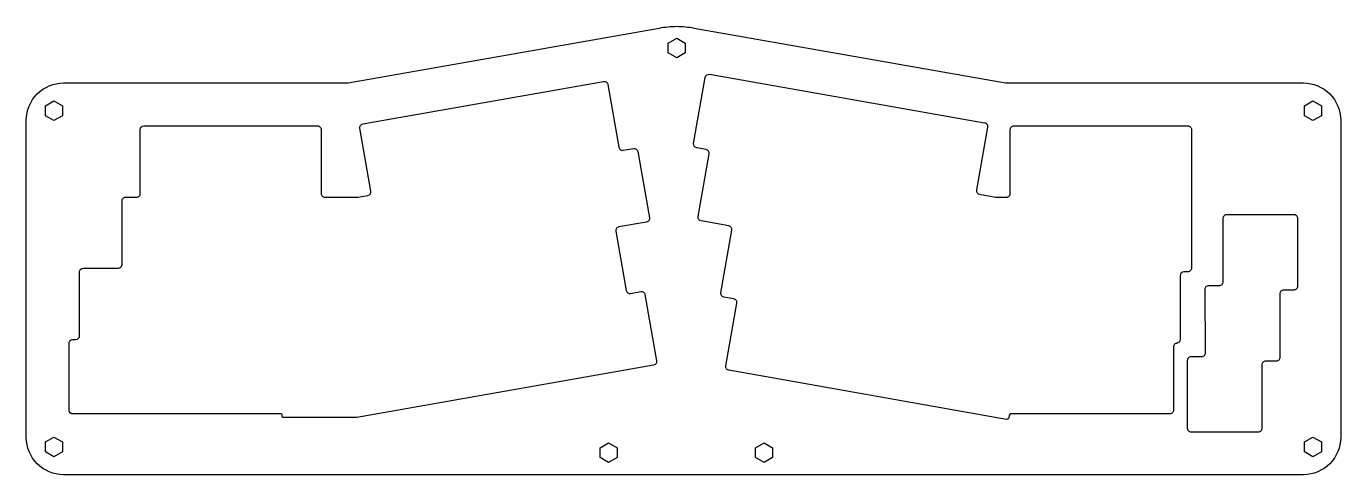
# Model space of a CAD drawing. Header units: millimetres. Extents: x -341 to 12, y -107 to 13.
import ezdxf

# ---------------------------------------------------------------- set-up
doc = ezdxf.new("R2010")
doc.units = ezdxf.units.MM
doc.layers.get('0').update_dxf_attribs({"linetype": 'CONTINUOUS'})

msp = doc.modelspace()

# ---------------------------------------------------------------- linework, layer by layer
for points in [[(-340.66, -12, -0.414214), (-330.66, -2), (-254.29, -1.98), (-170.84, 12.73, -0.039146), (-166.17, 13.18, -0.039146), (-161.5, 12.73), (-77.97, -2), (1.95, -2, -0.414214), (11.95, -12), (11.95, -14), (11.95, -94.96), (11.95, -96.96, -0.414214), (1.95, -106.96), (-0.05, -106.96), (-328.66, -106.96), (-330.66, -106.96, -0.414214), (-340.66, -96.96), (-340.66, -94.96), (-340.66, -14)], [(-32.93, -89.68, -0.414256), (-33.93, -90.68), (-76.5, -90.67, 0.364011), (-76.99, -91.09), (-77.1, -91.72, -0.414214), (-77.68, -92.13), (-152.18, -78.99, -0.414338), (-152.99, -77.83), (-150.02, -61.03, 0.414338), (-150.83, -59.87), (-153.54, -59.39, -0.41421), (-154.35, -58.23), (-151.39, -41.44, 0.41421), (-152.2, -40.28), (-159.63, -38.97, -0.414157), (-160.44, -37.81), (-157.48, -20.99, 0.414157), (-158.29, -19.83), (-160.82, -19.38, -0.414188), (-161.63, -18.22), (-158.51, -0.5, -0.414168), (-157.35, 0.32), (-83.57, -12.67, -0.414247), (-82.76, -13.83), (-85.73, -30.67, 0.414175), (-84.92, -31.83), (-80.65, -32.58), (-77.69, -32.58, 0.414214), (-76.69, -31.58), (-76.69, -14.48, -0.414214), (-75.69, -13.48), (-29.1, -13.48, -0.414214), (-28.1, -14.48), (-28.1, -51.6, -0.414214), (-29.1, -52.6), (-30.1, -52.6, 0.41406), (-31.1, -53.6), (-31.11, -70.7, -0.41406), (-32.11, -71.7), (-31.93, -71.7, 0.414214), (-32.93, -72.7)], [(-271.72, -91.65, -0.414214), (-272.02, -91.35), (-272.02, -91, 0.414188), (-272.32, -90.7), (-328.17, -90.7, -0.414188), (-329.17, -89.7), (-329.17, -71.71, -0.414214), (-328.17, -70.71), (-327.35, -70.71, 0.414213), (-326.35, -69.71), (-326.35, -52.59, -0.414213), (-325.35, -51.59), (-315.98, -51.59, 0.414214), (-314.98, -50.59), (-314.98, -33.59, -0.414214), (-313.98, -32.59), (-311.07, -32.59, 0.414214), (-310.07, -31.59), (-310.07, -14.48, -0.414153), (-309.07, -13.48), (-262.58, -13.47, -0.414274), (-261.58, -14.47), (-261.58, -31.58, 0.414214), (-260.58, -32.58), (-251.6, -32.58), (-249, -32.12, 0.414205), (-248.19, -30.96), (-251.16, -14.12, -0.414325), (-250.35, -12.96), (-185.79, -1.61, -0.414094), (-184.64, -2.42), (-181.67, -19.23, 0.414214), (-180.51, -20.04), (-177.78, -19.56, -0.414206), (-176.62, -20.37), (-173.49, -38.1, -0.414221), (-174.3, -39.26), (-181.7, -40.56, 0.414214), (-182.51, -41.72), (-179.72, -57.58, 0.414214), (-178.56, -58.39), (-175.84, -57.91, -0.414231), (-174.69, -58.72), (-171.56, -76.45, -0.414196), (-172.37, -77.61), (-252.02, -91.65)], [(-8.1, -76.45), (-5.3, -76.45, 0.414214), (-4.3, -75.45), (-4.3, -58.4, -0.414214), (-3.3, -57.4), (-0.55, -57.4, 0.414214), (0.45, -56.4), (0.45, -38.3, 0.414214), (-0.55, -37.3), (-18.65, -37.3, 0.414214), (-19.65, -38.3), (-19.65, -55.35, -0.414214), (-20.65, -56.35), (-23.49, -56.35, 0.415752), (-24.49, -57.36), (-24.41, -74.39, -0.415752), (-25.41, -75.4), (-28.2, -75.4, 0.414214), (-29.2, -76.4), (-29.2, -94.5, 0.414214), (-28.2, -95.5), (-10.1, -95.5, 0.414214), (-9.1, -94.5), (-9.1, -77.45, -0.414214)]]:
    msp.add_lwpolyline(points, format="xyb", close=True)
for points in [[(-168.47, 6.05), (-168.47, 8.71), (-166.17, 10.03), (-163.87, 8.71), (-163.87, 6.05), (-166.17, 4.72)], [(-335.53, -10.76), (-335.53, -8.1), (-333.23, -6.78), (-330.93, -8.1), (-330.93, -10.76), (-333.23, -12.09)], [(2.21, -10.76), (2.21, -8.11), (4.51, -6.78), (6.81, -8.11), (6.81, -10.76), (4.51, -12.09)], [(-335.53, -100.85), (-335.53, -98.2), (-333.23, -96.87), (-330.93, -98.2), (-330.93, -100.85), (-333.23, -102.18)], [(-186.74, -102.39), (-186.74, -99.73), (-184.44, -98.41), (-182.14, -99.73), (-182.14, -102.39), (-184.44, -103.72)], [(-145.04, -102.39), (-145.04, -99.73), (-142.74, -98.41), (-140.44, -99.73), (-140.44, -102.39), (-142.74, -103.72)], [(2.21, -100.85), (2.21, -98.2), (4.51, -96.87), (6.81, -98.2), (6.81, -100.85), (4.51, -102.18)]]:
    msp.add_lwpolyline(points, close=True)

doc.saveas('drawing.dxf')
